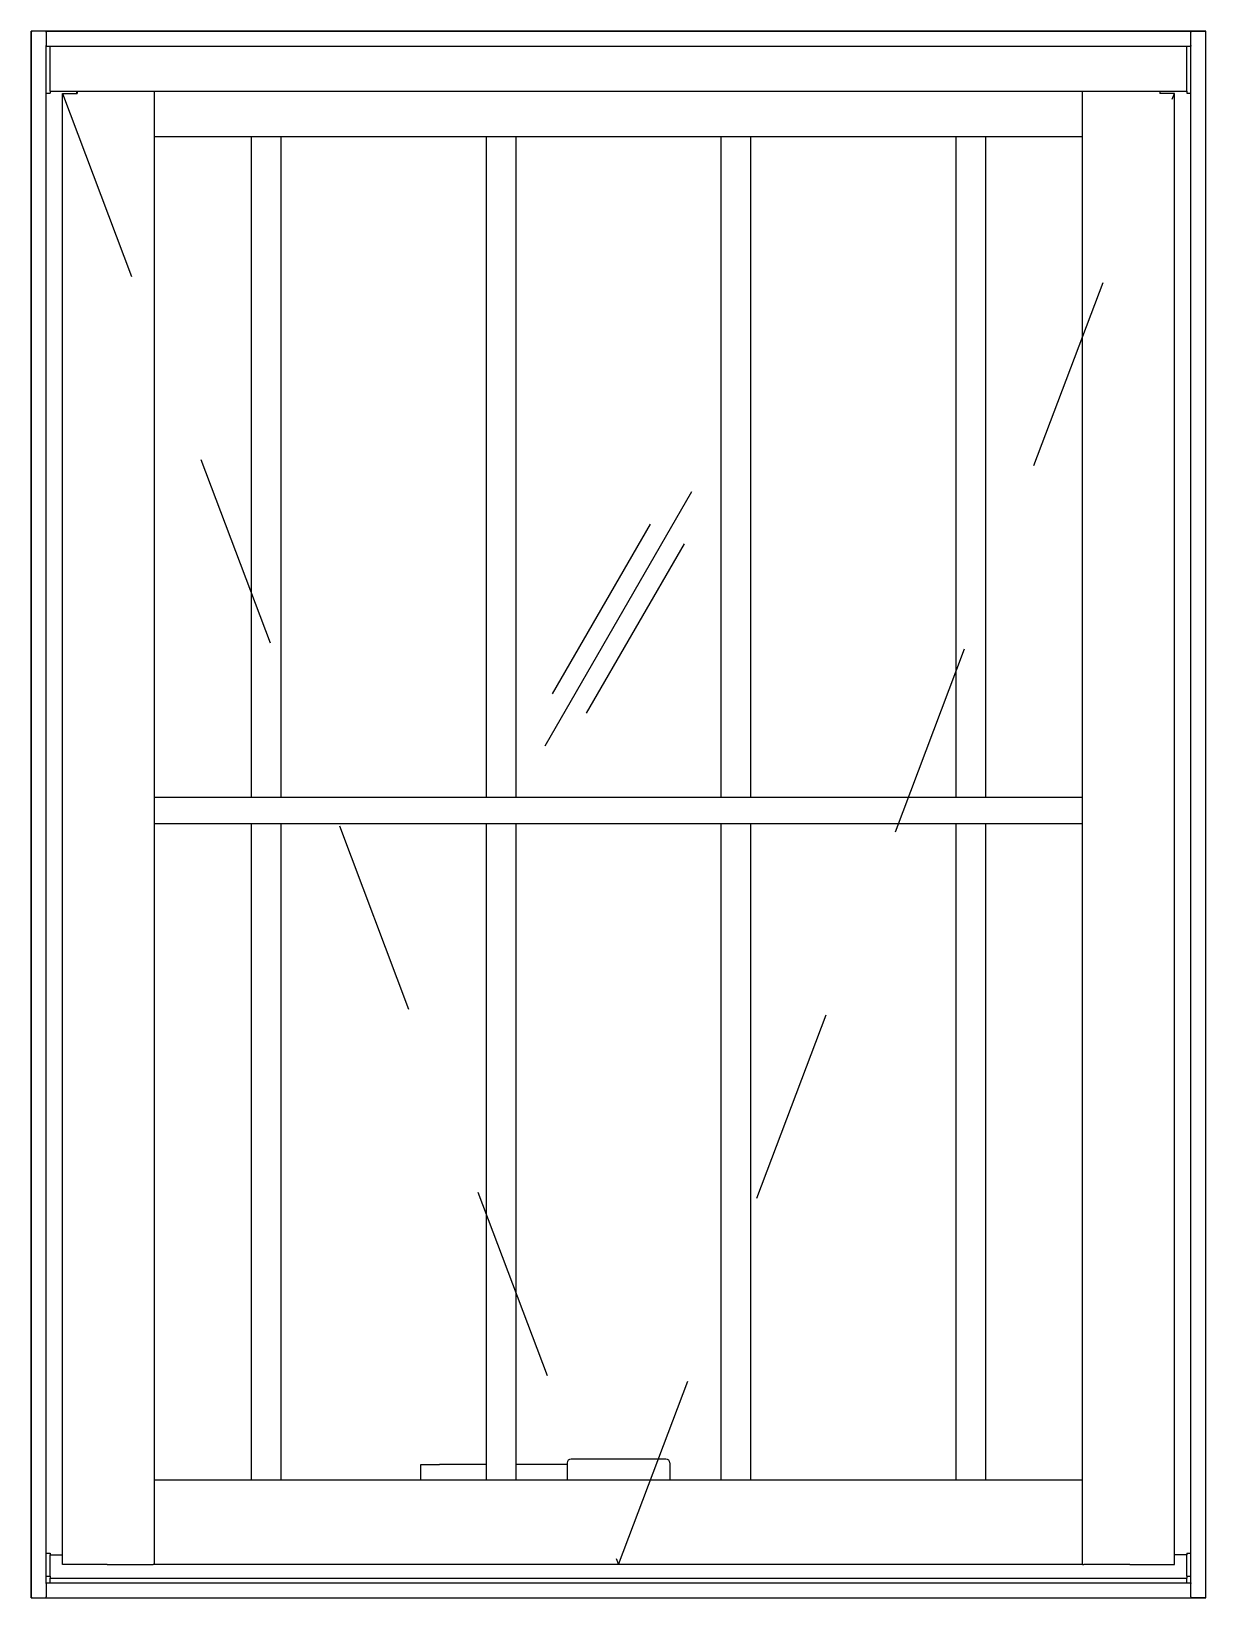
# Model space of a CAD drawing. Header units: millimetres. Extents: x 328.62 to 329.22, y 1056.423 to 1057.223.
import ezdxf

# ---------------------------------------------------------------- set-up
doc = ezdxf.new("R2010")
doc.units = ezdxf.units.MM
doc.header["$LTSCALE"] = 0.5
doc.linetypes.add('HIDDEN2', pattern=[0.1875, 0.125, -0.0625])
doc.layers.add('Gravia_Janelas', color=1, linetype='Continuous')
doc.layers.add('Gravia_Janelas_hidden2', color=1, linetype='HIDDEN2')

msp = doc.modelspace()

# ---------------------------------------------------------------- linework, layer by layer
at = {"layer": 'Gravia_Janelas'}
for p, q in [((328.62006, 1057.22256), (328.62046, 1057.22256)), ((328.62006, 1056.42256), (328.62006, 1057.22256)), ((328.62726, 1057.22256), (328.62046, 1057.22256)), ((328.62726, 1057.22256), (328.62766, 1057.22256)), ((328.62766, 1057.22216), (328.62766, 1057.22256)), ((328.62766, 1057.22256), (329.21246, 1057.22256)), ((328.62766, 1057.22216), (328.62766, 1057.21536)), ((329.21246, 1057.22256), (329.21246, 1057.22216)), ((329.21286, 1057.22256), (329.21246, 1057.22256)), ((329.21246, 1057.21536), (329.21246, 1057.22216)), ((329.21286, 1057.22256), (329.21966, 1057.22256)), ((329.22006, 1057.22256), (329.21966, 1057.22256)), ((329.22006, 1056.42256), (329.22006, 1057.22256)), ((328.62766, 1057.21496), (328.62766, 1057.21536)), ((328.62766, 1057.21496), (329.21246, 1057.21496)), ((328.62766, 1056.43016), (328.62766, 1057.21496)), ((328.62966, 1057.19206), (328.62966, 1057.21496)), ((329.21046, 1057.19206), (329.21046, 1057.21496)), ((329.21246, 1057.21536), (329.21246, 1057.21496)), ((329.21246, 1056.43016), (329.21246, 1057.21496)), ((328.62966, 1057.19206), (329.21046, 1057.19206)), ((328.62966, 1057.19206), (328.62966, 1057.19106)), ((328.64326, 1057.19086), (328.64326, 1057.19206)), ((328.64346, 1057.19206), (328.64346, 1057.19086)), ((328.68306, 1056.43956), (328.68306, 1057.19206)), ((329.15706, 1056.43956), (329.15706, 1057.19206)), ((329.19666, 1057.19206), (329.19666, 1057.19086)), ((329.19686, 1057.19086), (329.19686, 1057.19206)), ((329.21046, 1057.19206), (329.21046, 1057.19106)), ((328.62766, 1057.19106), (328.62966, 1057.19106)), ((328.63596, 1057.19086), (328.63736, 1057.19086)), ((328.63596, 1056.43956), (328.63596, 1057.19086)), ((328.63736, 1057.19086), (328.64346, 1057.19086)), ((329.20276, 1057.19086), (329.19666, 1057.19086)), ((329.20416, 1057.19086), (329.20276, 1057.19086)), ((329.20416, 1056.43956), (329.20416, 1057.19086)), ((329.21046, 1057.19106), (329.21246, 1057.19106)), ((328.68306, 1057.16886), (329.15706, 1057.16886)), ((328.73256, 1056.83116), (328.73256, 1057.16886)), ((328.74756, 1057.16886), (328.74756, 1056.83116)), ((328.85256, 1056.83116), (328.85256, 1057.16886)), ((328.86756, 1057.16886), (328.86756, 1056.83116)), ((328.97256, 1056.83116), (328.97256, 1057.16886)), ((328.98756, 1057.16886), (328.98756, 1056.83116)), ((329.09256, 1056.83116), (329.09256, 1057.16886)), ((329.10756, 1057.16886), (329.10756, 1056.83116)), ((328.88256, 1056.85761), (328.95756, 1056.98751)), ((328.8864, 1056.88426), (328.9364, 1056.97086)), ((328.90372, 1056.87426), (328.95372, 1056.96086)), ((329.15706, 1056.83116), (328.68306, 1056.83116)), ((328.68306, 1056.81796), (329.15706, 1056.81796)), ((328.73256, 1056.48256), (328.73256, 1056.81796)), ((328.74756, 1056.81796), (328.74756, 1056.48256)), ((328.85256, 1056.48256), (328.85256, 1056.81796)), ((328.86756, 1056.81796), (328.86756, 1056.48256)), ((328.97256, 1056.48256), (328.97256, 1056.81796)), ((328.98756, 1056.81796), (328.98756, 1056.48256)), ((329.09256, 1056.48256), (329.09256, 1056.81796)), ((329.10756, 1056.81796), (329.10756, 1056.48256)), ((328.81906, 1056.49056), (328.81981, 1056.49056)), ((328.81906, 1056.48256), (328.81906, 1056.49056)), ((328.81981, 1056.49056), (328.82738, 1056.49056)), ((328.82738, 1056.49056), (328.82863, 1056.49056)), ((328.82949, 1056.49056), (328.82863, 1056.49056)), ((328.83114, 1056.49056), (328.82949, 1056.49056)), ((328.85256, 1056.49056), (328.83114, 1056.49056)), ((328.89381, 1056.49056), (328.86756, 1056.49056)), ((328.89381, 1056.49136), (328.89381, 1056.48256)), ((328.94431, 1056.49336), (328.89581, 1056.49336)), ((328.94631, 1056.49136), (328.94631, 1056.48256)), ((329.15706, 1056.48256), (328.68306, 1056.48256)), ((328.62806, 1056.44536), (328.62966, 1056.44536)), ((328.62966, 1056.44536), (328.62966, 1056.44436)), ((328.62966, 1056.44436), (328.63596, 1056.44436)), ((328.62966, 1056.43356), (328.62966, 1056.44436)), ((329.21046, 1056.44436), (329.20416, 1056.44436)), ((329.21046, 1056.44536), (329.21206, 1056.44536)), ((329.21046, 1056.44536), (329.21046, 1056.44436)), ((329.21046, 1056.43356), (329.21046, 1056.44436)), ((328.62766, 1056.43356), (328.62966, 1056.43356)), ((328.62966, 1056.43356), (328.62966, 1056.43256)), ((328.62966, 1056.43256), (329.21046, 1056.43256)), ((328.62966, 1056.43016), (328.62966, 1056.43256)), ((328.63736, 1056.43956), (328.63596, 1056.43956)), ((328.65876, 1056.43956), (328.63736, 1056.43956)), ((328.65876, 1056.43956), (328.68226, 1056.43956)), ((328.68306, 1056.43956), (328.68226, 1056.43956)), ((329.15706, 1056.43956), (328.68306, 1056.43956)), ((329.15706, 1056.43956), (329.15786, 1056.43956)), ((329.18136, 1056.43956), (329.15786, 1056.43956)), ((329.18136, 1056.43956), (329.20276, 1056.43956)), ((329.20276, 1056.43956), (329.20416, 1056.43956)), ((329.21046, 1056.43356), (329.21246, 1056.43356)), ((329.21046, 1056.43356), (329.21046, 1056.43256)), ((329.21046, 1056.43016), (329.21046, 1056.43256)), ((328.62766, 1056.42976), (328.62766, 1056.43016)), ((328.62766, 1056.43016), (329.21246, 1056.43016)), ((328.62766, 1056.42976), (328.62766, 1056.42296)), ((329.21246, 1056.43016), (329.21246, 1056.42976)), ((329.21246, 1056.42296), (329.21246, 1056.42976)), ((328.62046, 1056.42256), (328.62006, 1056.42256)), ((328.62046, 1056.42256), (328.62726, 1056.42256)), ((328.62766, 1056.42256), (328.62726, 1056.42256)), ((328.62766, 1056.42256), (328.62766, 1056.42296)), ((328.62766, 1056.42256), (329.21246, 1056.42256)), ((329.21246, 1056.42296), (329.21246, 1056.42256)), ((329.21246, 1056.42256), (329.21286, 1056.42256)), ((329.21966, 1056.42256), (329.21286, 1056.42256)), ((329.21966, 1056.42256), (329.22006, 1056.42256))]:
    msp.add_line(p, q, dxfattribs=at)
at = {"layer": 'Gravia_Janelas', "color": 2}
msp.add_lwpolyline([(329.22006, 1057.22256), (328.62006, 1057.22256), (328.62006, 1056.42256), (329.22006, 1056.42256)], close=True, dxfattribs=at)
at = {"layer": 'Gravia_Janelas'}
for centre, start, end in [((328.89581, 1056.49136), 90, 180), ((328.94431, 1056.49136), 0, 90)]:
    msp.add_arc(centre, 0.002, start, end, dxfattribs=at)
at = {"layer": 'Gravia_Janelas_hidden2'}
msp.add_lwpolyline([(328.63596, 1057.19086), (328.92006, 1056.43956), (329.20416, 1057.19086)], dxfattribs=at)

doc.saveas('drawing.dxf')
